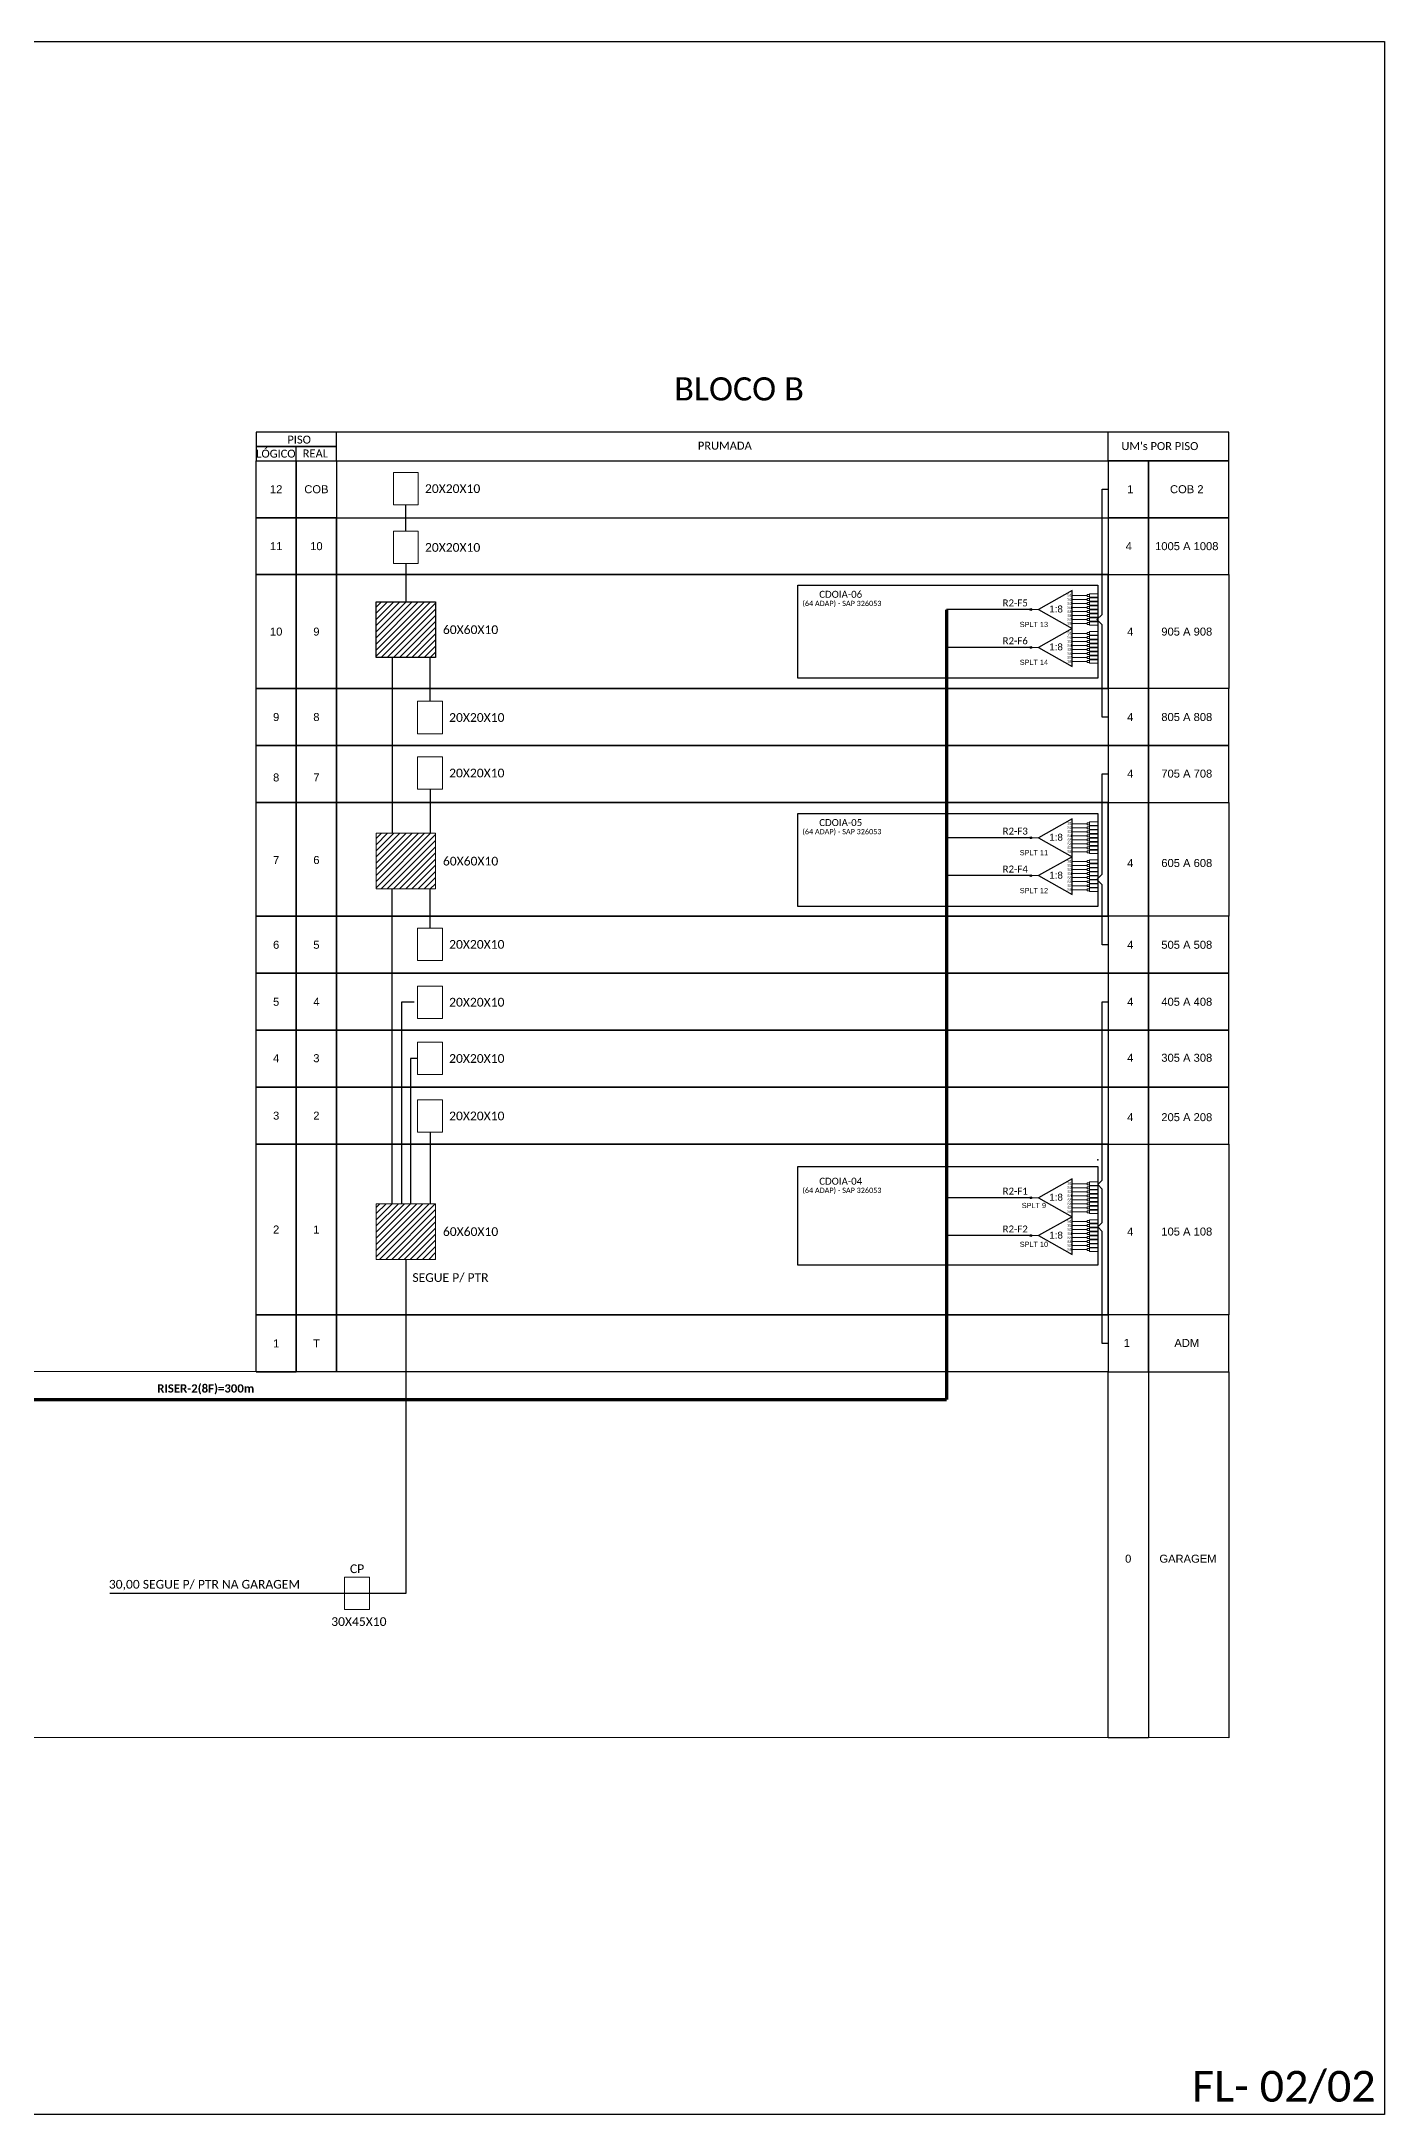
# Model space of a CAD drawing. Header units: millimetres. Extents: x 925 to 2778, y -55 to 541.
# Drawn here: x 2391 to 2778, y -55 to 541 of the extents above; entities that cross this region are included whole.
import ezdxf
from ezdxf.enums import TextEntityAlignment as Align

# ---------------------------------------------------------------- set-up
doc = ezdxf.new("R2010")
doc.units = ezdxf.units.MM
doc.header["$LTSCALE"] = 3
doc.header["$MEASUREMENT"] = 0
doc.styles.add('ARIAL', font='arial.ttf')
doc.styles.add('WMF-Calibri0', font='CALIBRI.TTF')
doc.styles.add('WMF-Calibri1', font='CALIBRIB.TTF')
pattern_1 = [(45, (1356.2998, -18.392), (-0.8838835, 0.8838835), [])]

msp = doc.modelspace()

# ---------------------------------------------------------------- hatches: boundary and pattern name
h = msp.add_hatch()
h.set_pattern_fill('ANSI31', color=0, scale=10, style=0)
h.set_pattern_definition([(45, (1356.2998, 48.144), (-0.8838835, 0.8838835), [])])
h.paths.add_polyline_path([(2504.78, 380.26), (2487.7, 380.26), (2487.7, 364.25), (2504.78, 364.25)])
h = msp.add_hatch(color=0)
h.dxf.hatch_style = 1
edge = h.paths.add_edge_path()
edge.add_arc((2675.93, 378.06), 0.256, 0, 360)
h = msp.add_hatch(color=0)
h.dxf.hatch_style = 1
edge = h.paths.add_edge_path()
edge.add_arc((2675.93, 367.16), 0.256, 0, 360)
h = msp.add_hatch()
h.set_pattern_fill('ANSI31', color=0, scale=10, style=0)
h.set_pattern_definition(pattern_1)
h.paths.add_polyline_path([(2487.7, 313.73), (2487.7, 297.72), (2504.78, 297.72), (2504.78, 313.73)])
h = msp.add_hatch(color=0)
h.dxf.hatch_style = 1
edge = h.paths.add_edge_path()
edge.add_arc((2675.93, 312.44), 0.256, 0, 360)
h = msp.add_hatch(color=0)
h.dxf.hatch_style = 1
edge = h.paths.add_edge_path()
edge.add_arc((2675.93, 301.54), 0.256, 0, 360)
h = msp.add_hatch(color=0)
h.dxf.hatch_style = 1
edge = h.paths.add_edge_path()
edge.add_arc((2675.93, 208.95), 0.256, 0, 360)
h = msp.add_hatch()
h.set_pattern_fill('ANSI31', color=0, scale=10, style=0)
h.set_pattern_definition(pattern_1)
h.paths.add_polyline_path([(2487.7, 207.22), (2487.7, 191.21), (2504.78, 191.21), (2504.78, 207.22)])
h = msp.add_hatch(color=0)
h.dxf.hatch_style = 1
edge = h.paths.add_edge_path()
edge.add_arc((2675.93, 198.06), 0.256, 0, 360)

# ---------------------------------------------------------------- linework, layer by layer
at = {"color": 0}
msp.add_line((2453.15, 158.88), (2464.72, 158.88), dxfattribs=at)
msp.add_lwpolyline([(1936.67, 541.37), (2777.67, 541.37), (2777.67, -54.63), (1936.67, -54.63), (1936.67, 541.37)])
for points in [[(2453.15, 424.94), (2476.29, 424.94), (2476.29, 429.05), (2453.15, 429.05)], [(2453.15, 420.83), (2476.29, 420.83), (2476.29, 424.94), (2453.15, 424.94)], [(2453.15, 420.83), (2464.72, 420.83), (2464.72, 404.46), (2453.15, 404.46)], [(2464.72, 420.83), (2476.29, 420.83), (2476.29, 404.46), (2464.72, 404.46)], [(2709.76, 420.83), (2698.19, 420.83), (2698.19, 404.46), (2709.76, 404.46)], [(2732.9, 420.83), (2709.76, 420.83), (2709.76, 404.46), (2732.9, 404.46)], [(2453.15, 404.46), (2464.72, 404.46), (2464.72, 388.08), (2453.15, 388.08)], [(2464.72, 404.46), (2476.29, 404.46), (2476.29, 388.08), (2464.72, 388.08)], [(2476.29, 404.46), (2698.19, 404.46), (2698.19, 388.08), (2476.29, 388.08)], [(2709.76, 404.46), (2698.19, 404.46), (2698.19, 388.08), (2709.76, 388.08)], [(2732.9, 404.46), (2709.76, 404.46), (2709.76, 388.08), (2732.9, 388.08)], [(2453.15, 388.08), (2464.72, 388.08), (2464.72, 355.34), (2453.15, 355.34)], [(2464.72, 388.08), (2476.29, 388.08), (2476.29, 355.34), (2464.72, 355.34)], [(2476.29, 388.08), (2698.19, 388.08), (2698.19, 355.34), (2476.29, 355.34)], [(2698.19, 388.08), (2709.76, 388.08), (2709.76, 355.34), (2698.19, 355.34)], [(2709.76, 388.08), (2732.9, 388.08), (2732.9, 355.34), (2709.76, 355.34)], [(2608.92, 385.03), (2695.24, 385.03), (2695.24, 358.28), (2608.92, 358.28)], [(2487.7, 380.26), (2504.78, 380.26), (2504.78, 364.25), (2487.7, 364.25)], [(2453.15, 355.34), (2464.72, 355.34), (2464.72, 338.97), (2453.15, 338.97)], [(2464.72, 355.34), (2476.29, 355.34), (2476.29, 338.97), (2464.72, 338.97)], [(2476.29, 355.34), (2698.19, 355.34), (2698.19, 338.97), (2476.29, 338.97)], [(2709.76, 355.34), (2698.19, 355.34), (2698.19, 338.97), (2709.76, 338.97)], [(2732.9, 355.34), (2709.76, 355.34), (2709.76, 338.97), (2732.9, 338.97)], [(2453.15, 338.97), (2464.72, 338.97), (2464.72, 322.6), (2453.15, 322.6)], [(2464.72, 338.97), (2476.29, 338.97), (2476.29, 322.6), (2464.72, 322.6)], [(2476.29, 338.97), (2698.19, 338.97), (2698.19, 322.6), (2476.29, 322.6)], [(2709.76, 338.97), (2698.19, 338.97), (2698.19, 322.6), (2709.76, 322.6)], [(2732.9, 338.97), (2709.76, 338.97), (2709.76, 322.6), (2732.9, 322.6)], [(2453.15, 322.6), (2464.72, 322.6), (2464.72, 289.85), (2453.15, 289.85)], [(2464.72, 322.6), (2476.29, 322.6), (2476.29, 289.85), (2464.72, 289.85)], [(2476.29, 322.6), (2698.19, 322.6), (2698.19, 289.85), (2476.29, 289.85)], [(2698.19, 322.6), (2709.76, 322.6), (2709.76, 289.85), (2698.19, 289.85)], [(2709.76, 322.6), (2732.9, 322.6), (2732.9, 289.85), (2709.76, 289.85)], [(2608.92, 319.42), (2695.24, 319.42), (2695.24, 292.67), (2608.92, 292.67)], [(2453.15, 289.85), (2464.72, 289.85), (2464.72, 273.48), (2453.15, 273.48)], [(2464.72, 289.85), (2476.29, 289.85), (2476.29, 273.48), (2464.72, 273.48)], [(2476.29, 289.85), (2698.19, 289.85), (2698.19, 273.48), (2476.29, 273.48)], [(2709.76, 289.85), (2698.19, 289.85), (2698.19, 273.48), (2709.76, 273.48)], [(2732.9, 289.85), (2709.76, 289.85), (2709.76, 273.48), (2732.9, 273.48)], [(2453.15, 273.48), (2464.72, 273.48), (2464.72, 257.11), (2453.15, 257.11)], [(2464.72, 273.48), (2476.29, 273.48), (2476.29, 257.11), (2464.72, 257.11)], [(2476.29, 273.48), (2698.19, 273.48), (2698.19, 257.11), (2476.29, 257.11)], [(2709.76, 273.48), (2698.19, 273.48), (2698.19, 257.11), (2709.76, 257.11)], [(2732.9, 273.48), (2709.76, 273.48), (2709.76, 257.11), (2732.9, 257.11)], [(2453.15, 257.11), (2464.72, 257.11), (2464.72, 240.74), (2453.15, 240.74)], [(2464.72, 257.11), (2476.29, 257.11), (2476.29, 240.74), (2464.72, 240.74)], [(2476.29, 257.11), (2698.19, 257.11), (2698.19, 240.74), (2476.29, 240.74)], [(2709.76, 257.11), (2698.19, 257.11), (2698.19, 240.74), (2709.76, 240.74)], [(2732.9, 257.11), (2709.76, 257.11), (2709.76, 240.74), (2732.9, 240.74)], [(2453.15, 240.74), (2464.72, 240.74), (2464.72, 224.36), (2453.15, 224.36)], [(2464.72, 240.74), (2476.29, 240.74), (2476.29, 224.36), (2464.72, 224.36)], [(2476.29, 240.74), (2698.19, 240.74), (2698.19, 224.36), (2476.29, 224.36)], [(2709.76, 240.74), (2698.19, 240.74), (2698.19, 224.36), (2709.76, 224.36)], [(2732.9, 240.74), (2709.76, 240.74), (2709.76, 224.36), (2732.9, 224.36)], [(2453.15, 224.36), (2464.72, 224.36), (2464.72, 175.25), (2453.15, 175.25)], [(2464.72, 224.36), (2476.29, 224.36), (2476.29, 175.25), (2464.72, 175.25)], [(2698.19, 224.36), (2709.76, 224.36), (2709.76, 175.25), (2698.19, 175.25)], [(2709.76, 224.36), (2732.9, 224.36), (2732.9, 175.25), (2709.76, 175.25)], [(2608.92, 217.94), (2695.24, 217.94), (2695.24, 189.55), (2608.92, 189.55)], [(2453.15, 175.25), (2464.72, 175.25), (2464.72, 158.88), (2453.15, 158.88)], [(2464.72, 175.25), (2476.29, 175.25), (2476.29, 158.88), (2464.72, 158.88)], [(2476.29, 175.25), (2698.19, 175.25), (2698.19, 158.88), (2476.29, 158.88)], [(2709.76, 175.25), (2698.19, 175.25), (2698.19, 158.88), (2709.76, 158.88)], [(2732.9, 175.25), (2709.76, 175.25), (2709.76, 158.88), (2732.9, 158.88)], [(2698.19, 158.88), (2709.76, 158.88), (2709.76, 53.63), (2698.19, 53.63)]]:
    msp.add_lwpolyline(points, close=True, dxfattribs=at)
for points in [[(2453.15, 420.83), (2732.9, 420.83), (2732.9, 429.05), (2453.15, 429.05), (2453.15, 429.05), (2453.15, 420.83)], [(2464.72, 420.83), (2464.72, 424.94)], [(2698.19, 420.83), (2698.19, 429.05)], [(2698.19, 347.15), (2696.5, 347.15), (2696.51, 373.63), (2694.94, 375.14), (2696.51, 376.65), (2696.51, 412.64), (2698.19, 412.64)], [(2496.24, 400.57), (2496.24, 408.16)], [(2496.24, 391.26), (2496.24, 380.26)], [(2687.82, 383.51), (2678.16, 378.06), (2687.82, 372.61), (2687.82, 383.51)], [(2675.93, 378.06), (2651.74, 378.06)], [(2687.82, 372.61), (2678.16, 367.16), (2687.82, 361.71), (2687.82, 372.61)], [(2492.26, 364.25), (2492.26, 313.73)], [(2503.19, 351.66), (2503.19, 364.25)], [(2675.93, 367.16), (2651.74, 367.16)], [(2698.19, 281.67), (2696.5, 281.67), (2696.51, 298.92), (2694.94, 300.43), (2696.51, 301.94), (2696.51, 330.78), (2698.19, 330.78)], [(2503.19, 326.4), (2503.19, 313.73)], [(2687.82, 317.89), (2678.16, 312.44), (2687.82, 306.99), (2687.82, 317.89)], [(2675.93, 312.44), (2651.74, 312.44)], [(2687.82, 306.99), (2678.16, 301.54), (2687.82, 296.1), (2687.82, 306.99)], [(2675.93, 301.54), (2651.74, 301.54)], [(2492.33, 207.22), (2492.33, 297.72)], [(2503.19, 286.44), (2503.19, 297.72)], [(2498.61, 265.16), (2494.99, 265.16), (2494.99, 207.22)], [(2696.51, 213.98), (2696.51, 216.99), (2696.51, 216.99), (2696.51, 265.29), (2698.19, 265.29)], [(2499.61, 248.98), (2497.61, 248.98), (2497.61, 207.22)], [(2503.19, 227.81), (2503.19, 207.22)], [(2476.29, 175.25), (2476.29, 175.25), (2476.29, 224.36), (2698.19, 224.36), (2698.19, 175.25), (2476.29, 175.25)], [(2675.93, 208.95), (2651.74, 208.95)], [(2687.82, 214.4), (2678.16, 208.95), (2687.82, 203.5), (2687.82, 214.4)], [(2696.51, 211.45), (2695.19, 212.71), (2696.51, 213.98)], [(2696.51, 201.8), (2696.51, 211.45)], [(2687.82, 203.5), (2678.16, 198.06), (2687.82, 192.61), (2687.82, 203.5)], [(2675.93, 198.06), (2651.74, 198.06)], [(2696.51, 199.27), (2695.19, 200.54), (2696.51, 201.8)], [(2698.19, 167.06), (2696.5, 167.06), (2696.51, 199.27)], [(2496.24, 191.21), (2496.24, 180.18), (2496.24, 180.18)], [(2496.24, 180.18), (2496.24, 95.19)], [(2029.75, 53.89), (2029.75, 53.89), (2029.75, 159.14), (2732.9, 158.88), (2732.9, 53.63), (2029.75, 53.89)], [(2496.24, 95.19), (2411.12, 95.19)]]:
    msp.add_lwpolyline(points, dxfattribs=at)
at = {"color": 0, "lineweight": 0}
for points in [[(2492.66, 417.47), (2499.82, 417.47), (2499.82, 408.16), (2492.66, 408.16)], [(2492.66, 400.57), (2499.82, 400.57), (2499.82, 391.26), (2492.66, 391.26)], [(2692.2, 382.38), (2692.78, 382.38), (2692.78, 381.81), (2692.2, 381.81)], [(2692.2, 381.23), (2692.78, 381.23), (2692.78, 380.65), (2692.2, 380.65)], [(2692.2, 380.07), (2692.78, 380.07), (2692.78, 379.5), (2692.2, 379.5)], [(2692.2, 378.92), (2692.78, 378.92), (2692.78, 378.35), (2692.2, 378.35)], [(2692.2, 377.77), (2692.78, 377.77), (2692.78, 377.19), (2692.2, 377.19)], [(2692.2, 376.61), (2692.78, 376.61), (2692.78, 376.04), (2692.2, 376.04)], [(2692.2, 375.46), (2692.78, 375.46), (2692.78, 374.89), (2692.2, 374.89)], [(2692.2, 374.31), (2692.78, 374.31), (2692.78, 373.74), (2692.2, 373.74)], [(2692.2, 371.48), (2692.78, 371.48), (2692.78, 370.91), (2692.2, 370.91)], [(2692.2, 370.33), (2692.78, 370.33), (2692.78, 369.76), (2692.2, 369.76)], [(2692.2, 369.18), (2692.78, 369.18), (2692.78, 368.6), (2692.2, 368.6)], [(2692.2, 368.02), (2692.78, 368.02), (2692.78, 367.45), (2692.2, 367.45)], [(2692.2, 366.87), (2692.78, 366.87), (2692.78, 366.3), (2692.2, 366.3)], [(2692.2, 365.72), (2692.78, 365.72), (2692.78, 365.14), (2692.2, 365.14)], [(2692.2, 364.56), (2692.78, 364.56), (2692.78, 363.99), (2692.2, 363.99)], [(2692.2, 363.41), (2692.78, 363.41), (2692.78, 362.84), (2692.2, 362.84)], [(2499.61, 351.66), (2506.77, 351.66), (2506.77, 342.35), (2499.61, 342.35)], [(2499.61, 335.71), (2506.77, 335.71), (2506.77, 326.4), (2499.61, 326.4)], [(2692.2, 316.76), (2692.78, 316.76), (2692.78, 316.19), (2692.2, 316.19)], [(2487.7, 313.73), (2504.78, 313.73), (2504.78, 297.72), (2487.7, 297.72)], [(2692.2, 315.61), (2692.78, 315.61), (2692.78, 315.04), (2692.2, 315.04)], [(2692.2, 314.46), (2692.78, 314.46), (2692.78, 313.89), (2692.2, 313.89)], [(2692.2, 313.31), (2692.78, 313.31), (2692.78, 312.73), (2692.2, 312.73)], [(2692.2, 312.15), (2692.78, 312.15), (2692.78, 311.58), (2692.2, 311.58)], [(2692.2, 311), (2692.78, 311), (2692.78, 310.43), (2692.2, 310.43)], [(2692.2, 309.85), (2692.78, 309.85), (2692.78, 309.27), (2692.2, 309.27)], [(2692.2, 308.69), (2692.78, 308.69), (2692.78, 308.12), (2692.2, 308.12)], [(2692.2, 305.87), (2692.78, 305.87), (2692.78, 305.29), (2692.2, 305.29)], [(2692.2, 304.71), (2692.78, 304.71), (2692.78, 304.14), (2692.2, 304.14)], [(2692.2, 303.56), (2692.78, 303.56), (2692.78, 302.99), (2692.2, 302.99)], [(2692.2, 302.41), (2692.78, 302.41), (2692.78, 301.84), (2692.2, 301.84)], [(2692.2, 301.26), (2692.78, 301.26), (2692.78, 300.68), (2692.2, 300.68)], [(2692.2, 300.1), (2692.78, 300.1), (2692.78, 299.53), (2692.2, 299.53)], [(2692.2, 298.95), (2692.78, 298.95), (2692.78, 298.38), (2692.2, 298.38)], [(2692.2, 297.8), (2692.78, 297.8), (2692.78, 297.22), (2692.2, 297.22)], [(2499.61, 286.44), (2506.77, 286.44), (2506.77, 277.13), (2499.61, 277.13)], [(2499.61, 269.81), (2506.77, 269.81), (2506.77, 260.5), (2499.61, 260.5)], [(2499.61, 253.64), (2506.77, 253.64), (2506.77, 244.33), (2499.61, 244.33)], [(2499.61, 237.11), (2506.77, 237.11), (2506.77, 227.81), (2499.61, 227.81)], [(2692.2, 213.27), (2692.78, 213.27), (2692.78, 212.7), (2692.2, 212.7)], [(2692.2, 212.12), (2692.78, 212.12), (2692.78, 211.55), (2692.2, 211.55)], [(2692.2, 210.97), (2692.78, 210.97), (2692.78, 210.4), (2692.2, 210.4)], [(2692.2, 209.82), (2692.78, 209.82), (2692.78, 209.24), (2692.2, 209.24)], [(2692.2, 208.66), (2692.78, 208.66), (2692.78, 208.09), (2692.2, 208.09)], [(2487.7, 207.22), (2504.78, 207.22), (2504.78, 191.21), (2487.7, 191.21)], [(2692.2, 207.51), (2692.78, 207.51), (2692.78, 206.94), (2692.2, 206.94)], [(2692.2, 206.36), (2692.78, 206.36), (2692.78, 205.78), (2692.2, 205.78)], [(2692.2, 205.2), (2692.78, 205.2), (2692.78, 204.63), (2692.2, 204.63)], [(2692.2, 202.38), (2692.78, 202.38), (2692.78, 201.81), (2692.2, 201.81)], [(2692.2, 201.22), (2692.78, 201.22), (2692.78, 200.65), (2692.2, 200.65)], [(2692.2, 200.07), (2692.78, 200.07), (2692.78, 199.5), (2692.2, 199.5)], [(2692.2, 198.92), (2692.78, 198.92), (2692.78, 198.35), (2692.2, 198.35)], [(2692.2, 197.77), (2692.78, 197.77), (2692.78, 197.19), (2692.2, 197.19)], [(2692.2, 196.61), (2692.78, 196.61), (2692.78, 196.04), (2692.2, 196.04)], [(2692.2, 195.46), (2692.78, 195.46), (2692.78, 194.89), (2692.2, 194.89)], [(2692.2, 194.31), (2692.78, 194.31), (2692.78, 193.73), (2692.2, 193.73)], [(2478.62, 99.84), (2485.77, 99.84), (2485.77, 90.53), (2478.62, 90.53)]]:
    msp.add_lwpolyline(points, close=True, dxfattribs=at)
for points in [[(2692.2, 382.09), (2687.82, 382.09)], [(2692.78, 382.59), (2692.78, 381.6)], [(2692.78, 382.59), (2695.19, 382.59)], [(2692.78, 381.6), (2695.19, 381.6)], [(2678.16, 378.06), (2675.93, 378.06)], [(2687.82, 380.94), (2692.2, 380.94)], [(2687.82, 379.79), (2692.2, 379.79)], [(2687.82, 378.63), (2692.2, 378.63)], [(2687.82, 377.48), (2692.2, 377.48)], [(2687.82, 376.33), (2692.2, 376.33)], [(2692.78, 381.43), (2692.78, 380.45)], [(2692.78, 381.43), (2695.19, 381.43)], [(2692.78, 380.45), (2695.19, 380.45)], [(2692.78, 380.28), (2692.78, 379.29)], [(2692.78, 380.28), (2695.19, 380.28)], [(2692.78, 379.29), (2695.19, 379.29)], [(2692.78, 379.13), (2692.78, 378.14)], [(2692.78, 379.13), (2695.19, 379.13)], [(2692.78, 378.14), (2695.19, 378.14)], [(2692.78, 377.97), (2692.78, 376.99)], [(2692.78, 377.97), (2695.19, 377.97)], [(2692.78, 376.99), (2695.19, 376.99)], [(2692.78, 376.82), (2692.78, 375.83)], [(2692.78, 376.82), (2695.19, 376.82)], [(2692.78, 375.83), (2695.19, 375.83)], [(2692.78, 375.67), (2692.78, 374.68)], [(2692.78, 375.67), (2695.19, 375.67)], [(2687.82, 375.17), (2692.2, 375.17)], [(2687.82, 374.02), (2692.2, 374.02)], [(2692.2, 371.2), (2687.82, 371.2)], [(2687.82, 370.04), (2692.2, 370.04)], [(2692.78, 374.68), (2695.19, 374.68)], [(2692.78, 374.52), (2692.78, 373.53)], [(2692.78, 374.52), (2695.19, 374.52)], [(2692.78, 373.53), (2695.19, 373.53)], [(2692.78, 371.69), (2692.78, 370.7)], [(2692.78, 371.69), (2695.19, 371.69)], [(2692.78, 370.7), (2695.19, 370.7)], [(2692.78, 370.54), (2692.78, 369.55)], [(2692.78, 370.54), (2695.19, 370.54)], [(2692.78, 369.55), (2695.19, 369.55)], [(2678.16, 367.16), (2675.93, 367.16)], [(2687.82, 368.89), (2692.2, 368.89)], [(2687.82, 367.74), (2692.2, 367.74)], [(2687.82, 366.58), (2692.2, 366.58)], [(2687.82, 365.43), (2692.2, 365.43)], [(2687.82, 364.28), (2692.2, 364.28)], [(2692.78, 369.38), (2692.78, 368.4)], [(2692.78, 369.38), (2695.19, 369.38)], [(2692.78, 368.4), (2695.19, 368.4)], [(2692.78, 368.23), (2692.78, 367.24)], [(2692.78, 368.23), (2695.19, 368.23)], [(2692.78, 367.24), (2695.19, 367.24)], [(2692.78, 367.08), (2692.78, 366.09)], [(2692.78, 367.08), (2695.19, 367.08)], [(2692.78, 366.09), (2695.19, 366.09)], [(2692.78, 365.92), (2692.78, 364.94)], [(2692.78, 365.92), (2695.19, 365.92)], [(2692.78, 364.94), (2695.19, 364.94)], [(2692.78, 364.77), (2692.78, 363.78)], [(2692.78, 364.77), (2695.19, 364.77)], [(2692.78, 363.78), (2695.19, 363.78)], [(2692.78, 363.62), (2692.78, 362.63)], [(2692.78, 363.62), (2695.19, 363.62)], [(2687.82, 363.12), (2692.2, 363.12)], [(2692.78, 362.63), (2695.19, 362.63)], [(2692.2, 316.48), (2687.82, 316.48)], [(2692.78, 316.97), (2692.78, 315.98)], [(2692.78, 316.97), (2695.19, 316.97)], [(2692.78, 315.98), (2695.19, 315.98)], [(2678.16, 312.44), (2675.93, 312.44)], [(2687.82, 315.32), (2692.2, 315.32)], [(2687.82, 314.17), (2692.2, 314.17)], [(2687.82, 313.02), (2692.2, 313.02)], [(2687.82, 311.87), (2692.2, 311.87)], [(2687.82, 310.71), (2692.2, 310.71)], [(2692.78, 315.82), (2692.78, 314.83)], [(2692.78, 315.82), (2695.19, 315.82)], [(2692.78, 314.83), (2695.19, 314.83)], [(2692.78, 314.67), (2692.78, 313.68)], [(2692.78, 314.67), (2695.19, 314.67)], [(2692.78, 313.68), (2695.19, 313.68)], [(2692.78, 313.51), (2692.78, 312.53)], [(2692.78, 313.51), (2695.19, 313.51)], [(2692.78, 312.53), (2695.19, 312.53)], [(2692.78, 312.36), (2692.78, 311.37)], [(2692.78, 312.36), (2695.19, 312.36)], [(2692.78, 311.37), (2695.19, 311.37)], [(2692.78, 311.21), (2692.78, 310.22)], [(2692.78, 311.21), (2695.19, 311.21)], [(2692.78, 310.22), (2695.19, 310.22)], [(2692.78, 310.05), (2692.78, 309.07)], [(2692.78, 310.05), (2695.19, 310.05)], [(2687.82, 309.56), (2692.2, 309.56)], [(2687.82, 308.41), (2692.2, 308.41)], [(2692.2, 305.58), (2687.82, 305.58)], [(2687.82, 304.43), (2692.2, 304.43)], [(2692.78, 309.07), (2695.19, 309.07)], [(2692.78, 308.9), (2692.78, 307.91)], [(2692.78, 308.9), (2695.19, 308.9)], [(2692.78, 307.91), (2695.19, 307.91)], [(2692.78, 306.07), (2692.78, 305.09)], [(2692.78, 306.07), (2695.19, 306.07)], [(2692.78, 305.09), (2695.19, 305.09)], [(2692.78, 304.92), (2692.78, 303.93)], [(2692.78, 304.92), (2695.19, 304.92)], [(2678.16, 301.54), (2675.93, 301.54)], [(2687.82, 303.27), (2692.2, 303.27)], [(2687.82, 302.12), (2692.2, 302.12)], [(2687.82, 300.97), (2692.2, 300.97)], [(2687.82, 299.82), (2692.2, 299.82)], [(2687.82, 298.66), (2692.2, 298.66)], [(2692.78, 303.93), (2695.19, 303.93)], [(2692.78, 303.77), (2692.78, 302.78)], [(2692.78, 303.77), (2695.19, 303.77)], [(2692.78, 302.78), (2695.19, 302.78)], [(2692.78, 302.62), (2692.78, 301.63)], [(2692.78, 302.62), (2695.19, 302.62)], [(2692.78, 301.63), (2695.19, 301.63)], [(2692.78, 301.46), (2692.78, 300.48)], [(2692.78, 301.46), (2695.19, 301.46)], [(2692.78, 300.48), (2695.19, 300.48)], [(2692.78, 300.31), (2692.78, 299.32)], [(2692.78, 300.31), (2695.19, 300.31)], [(2692.78, 299.32), (2695.19, 299.32)], [(2692.78, 299.16), (2692.78, 298.17)], [(2692.78, 299.16), (2695.19, 299.16)], [(2692.78, 298.17), (2695.19, 298.17)], [(2692.78, 298), (2692.78, 297.02)], [(2692.78, 298), (2695.19, 298)], [(2687.82, 297.51), (2692.2, 297.51)], [(2692.78, 297.02), (2695.19, 297.02)], [(2678.16, 208.95), (2675.93, 208.95)], [(2692.2, 212.99), (2687.82, 212.99)], [(2687.82, 211.84), (2692.2, 211.84)], [(2687.82, 210.68), (2692.2, 210.68)], [(2687.82, 209.53), (2692.2, 209.53)], [(2692.78, 213.48), (2692.78, 212.5)], [(2692.78, 213.48), (2695.19, 213.48)], [(2692.78, 212.5), (2695.19, 212.5)], [(2692.78, 212.33), (2692.78, 211.34)], [(2692.78, 212.33), (2695.19, 212.33)], [(2692.78, 211.34), (2695.19, 211.34)], [(2692.78, 211.18), (2692.78, 210.19)], [(2692.78, 211.18), (2695.19, 211.18)], [(2692.78, 210.19), (2695.19, 210.19)], [(2692.78, 210.02), (2692.78, 209.04)], [(2692.78, 210.02), (2695.19, 210.02)], [(2692.78, 209.04), (2695.19, 209.04)], [(2692.78, 208.87), (2692.78, 207.88)], [(2692.78, 208.87), (2695.19, 208.87)], [(2687.82, 208.38), (2692.2, 208.38)], [(2687.82, 207.22), (2692.2, 207.22)], [(2687.82, 206.07), (2692.2, 206.07)], [(2687.82, 204.92), (2692.2, 204.92)], [(2692.78, 207.88), (2695.19, 207.88)], [(2692.78, 207.72), (2692.78, 206.73)], [(2692.78, 207.72), (2695.19, 207.72)], [(2692.78, 206.73), (2695.19, 206.73)], [(2692.78, 206.56), (2692.78, 205.58)], [(2692.78, 206.56), (2695.19, 206.56)], [(2692.78, 205.58), (2695.19, 205.58)], [(2692.78, 205.41), (2692.78, 204.42)], [(2692.78, 205.41), (2695.19, 205.41)], [(2692.78, 204.42), (2695.19, 204.42)], [(2678.16, 198.06), (2675.93, 198.06)], [(2692.2, 202.09), (2687.82, 202.09)], [(2687.82, 200.94), (2692.2, 200.94)], [(2687.82, 199.79), (2692.2, 199.79)], [(2687.82, 198.63), (2692.2, 198.63)], [(2687.82, 197.48), (2692.2, 197.48)], [(2692.78, 202.58), (2692.78, 201.6)], [(2692.78, 202.58), (2695.19, 202.58)], [(2692.78, 201.6), (2695.19, 201.6)], [(2692.78, 201.43), (2692.78, 200.45)], [(2692.78, 201.43), (2695.19, 201.43)], [(2692.78, 200.45), (2695.19, 200.45)], [(2692.78, 200.28), (2692.78, 199.29)], [(2692.78, 200.28), (2695.19, 200.28)], [(2692.78, 199.29), (2695.19, 199.29)], [(2692.78, 199.13), (2692.78, 198.14)], [(2692.78, 199.13), (2695.19, 199.13)], [(2692.78, 198.14), (2695.19, 198.14)], [(2692.78, 197.97), (2692.78, 196.99)], [(2692.78, 197.97), (2695.19, 197.97)], [(2692.78, 196.99), (2695.19, 196.99)], [(2692.78, 196.82), (2692.78, 195.83)], [(2692.78, 196.82), (2695.19, 196.82)], [(2687.82, 196.33), (2692.2, 196.33)], [(2687.82, 195.17), (2692.2, 195.17)], [(2687.82, 194.02), (2692.2, 194.02)], [(2692.78, 195.83), (2695.19, 195.83)], [(2692.78, 195.67), (2692.78, 194.68)], [(2692.78, 195.67), (2695.19, 195.67)], [(2692.78, 194.68), (2695.19, 194.68)], [(2692.78, 194.51), (2692.78, 193.53)], [(2692.78, 194.51), (2695.19, 194.51)], [(2692.78, 193.53), (2695.19, 193.53)]]:
    msp.add_lwpolyline(points, dxfattribs=at)
at = {"color": 0, "const_width": 0.96}
for points in [[(2651.74, 378.06), (2651.74, 150.88)], [(2371.51, 150.88), (2651.74, 150.88)]]:
    msp.add_lwpolyline(points, dxfattribs=at)
at = {"color": 0}
for centre in [(2675.93, 378.06), (2675.93, 367.16), (2675.93, 312.44), (2675.93, 301.54), (2675.93, 208.95), (2675.93, 198.06)]:
    msp.add_circle(centre, 0.256, dxfattribs=at)
for p in [(2695.19, 219.87), (2695.19, 208.97)]:
    msp.add_point(p, dxfattribs=at)

# ---------------------------------------------------------------- texts
for s, height, style, p in [('BLOCO B', 6.658, 'WMF-Calibri0', (2573.42, 438.16)), ('  LÓGICO', 2.3, 'WMF-Calibri0', (2451.57, 421.72)), ('     PISO', 2.3, 'WMF-Calibri0', (2458.11, 425.75)), ('    REAL', 2.3, 'WMF-Calibri0', (2463.33, 421.77)), ('PRUMADA', 2.3, 'WMF-Calibri0', (2580.2, 424.01)), ("UM's POR PISO", 2.3, 'WMF-Calibri0', (2702, 423.89)), ('CDOIA-06', 2, 'WMF-Calibri0', (2615.11, 381.43)), ('S1', 0.75, 'ARIAL', (2686.46, 381.82)), ('R2-F5', 2, 'WMF-Calibri0', (2667.85, 378.96)), ('1:8', 2, 'ARIAL', (2681.28, 377.21)), ('S2', 0.75, 'ARIAL', (2686.46, 380.64)), ('S3', 0.75, 'ARIAL', (2686.46, 379.43)), ('S4', 0.75, 'ARIAL', (2686.46, 378.25)), ('S5', 0.75, 'ARIAL', (2686.46, 377.04)), ('S6', 0.75, 'ARIAL', (2686.46, 375.92)), ('S7', 0.75, 'ARIAL', (2686.46, 374.82)), ('R2-F6', 2, 'WMF-Calibri0', (2667.85, 368.07)), ('S8', 0.75, 'ARIAL', (2686.46, 373.7)), ('S1', 0.75, 'ARIAL', (2686.46, 370.93)), ('S2', 0.75, 'ARIAL', (2686.46, 369.74)), ('1:8', 2, 'ARIAL', (2681.28, 366.31)), ('S3', 0.75, 'ARIAL', (2686.46, 368.53)), ('S4', 0.75, 'ARIAL', (2686.46, 367.35)), ('S5', 0.75, 'ARIAL', (2686.46, 366.14)), ('S6', 0.75, 'ARIAL', (2686.46, 365.02)), ('S7', 0.75, 'ARIAL', (2686.46, 363.92)), ('S8', 0.75, 'ARIAL', (2686.46, 362.8)), ('CDOIA-05', 2, 'WMF-Calibri0', (2615.11, 315.81)), ('S1', 0.75, 'ARIAL', (2686.46, 316.21)), ('R2-F3', 2, 'WMF-Calibri0', (2667.85, 313.35)), ('1:8', 2, 'ARIAL', (2681.28, 311.59)), ('S2', 0.75, 'ARIAL', (2686.46, 315.02)), ('S3', 0.75, 'ARIAL', (2686.46, 313.81)), ('S4', 0.75, 'ARIAL', (2686.46, 312.63)), ('S5', 0.75, 'ARIAL', (2686.46, 311.42)), ('S6', 0.75, 'ARIAL', (2686.46, 310.3)), ('S7', 0.75, 'ARIAL', (2686.46, 309.2)), ('R2-F4', 2, 'WMF-Calibri0', (2667.85, 302.45)), ('S8', 0.75, 'ARIAL', (2686.46, 308.09)), ('S1', 0.75, 'ARIAL', (2686.46, 305.31)), ('S2', 0.75, 'ARIAL', (2686.46, 304.13)), ('1:8', 2, 'ARIAL', (2681.28, 300.69)), ('S3', 0.75, 'ARIAL', (2686.46, 302.91)), ('S4', 0.75, 'ARIAL', (2686.46, 301.74)), ('S5', 0.75, 'ARIAL', (2686.46, 300.52)), ('S6', 0.75, 'ARIAL', (2686.46, 299.4)), ('S7', 0.75, 'ARIAL', (2686.46, 298.31)), ('S8', 0.75, 'ARIAL', (2686.46, 297.19)), ('CDOIA-04', 2, 'WMF-Calibri0', (2615.11, 212.7)), ('R2-F1', 2, 'WMF-Calibri0', (2667.85, 209.86)), ('1:8', 2, 'ARIAL', (2681.28, 208.1)), ('S1', 0.75, 'ARIAL', (2686.46, 212.72)), ('S2', 0.75, 'ARIAL', (2686.46, 211.53)), ('S3', 0.75, 'ARIAL', (2686.46, 210.32)), ('S4', 0.75, 'ARIAL', (2686.46, 209.14)), ('S5', 0.75, 'ARIAL', (2686.46, 207.93)), ('S6', 0.75, 'ARIAL', (2686.46, 206.81)), ('S7', 0.75, 'ARIAL', (2686.46, 205.71)), ('S8', 0.75, 'ARIAL', (2686.46, 204.6)), ('R2-F2', 2, 'WMF-Calibri0', (2667.85, 198.96)), ('1:8', 2, 'ARIAL', (2681.28, 197.2)), ('S1', 0.75, 'ARIAL', (2686.46, 201.82)), ('S2', 0.75, 'ARIAL', (2686.46, 200.64)), ('S3', 0.75, 'ARIAL', (2686.46, 199.42)), ('S4', 0.75, 'ARIAL', (2686.46, 198.25)), ('S5', 0.75, 'ARIAL', (2686.46, 197.04)), ('S6', 0.75, 'ARIAL', (2686.46, 195.92)), ('S7', 0.75, 'ARIAL', (2686.46, 194.82)), ('S8', 0.75, 'ARIAL', (2686.46, 193.7)), ('RISER-2(8F)=300m', 2.3841, 'WMF-Calibri1', (2424.73, 152.93))]:
    msp.add_text(s, height=height, dxfattribs=dict(at, style=style)).set_placement(p)
at = {"color": 0, "style": 'ARIAL'}
for s, p in [('12', (2458.94, 412.64)), ('COB', (2470.51, 412.64)), ('1', (2704.56, 412.64)), ('COB 2', (2720.8, 412.64)), ('11', (2458.94, 396.27)), ('10', (2470.51, 396.27)), ('4 ', (2704.56, 396.27)), ('1005 A 1008', (2720.8, 396.27)), ('10', (2458.94, 371.71)), ('9', (2470.51, 371.71)), ('4', (2704.56, 371.71)), ('905 A 908', (2720.8, 371.71)), ('9', (2458.94, 347.15)), ('8', (2470.51, 347.15)), ('4', (2704.56, 347.15)), ('805 A 808', (2720.8, 347.15)), ('8', (2458.94, 329.77)), ('7', (2470.51, 329.77)), ('4', (2704.56, 330.88)), ('705 A 708', (2720.8, 330.88)), ('7', (2458.94, 306.04)), ('6', (2470.51, 306.04)), ('4', (2704.56, 305.18)), ('605 A 608', (2720.8, 305.18)), ('6', (2458.94, 281.67)), ('5', (2470.51, 281.67)), ('4', (2704.56, 281.67)), ('505 A 508', (2720.8, 281.67)), ('5', (2458.94, 265.29)), ('4', (2470.51, 265.29)), ('4', (2704.56, 265.29)), ('405 A 408', (2720.8, 265.29)), ('4', (2704.56, 249.19)), ('305 A 308', (2720.8, 249.19)), ('4', (2458.94, 249.06)), ('3', (2470.51, 249.06)), ('3', (2458.94, 232.55)), ('2', (2470.51, 232.55)), ('4', (2704.56, 232.11)), ('205 A 208', (2720.8, 232.11)), ('2', (2458.94, 199.81)), ('1', (2470.51, 199.81)), ('4', (2704.56, 199.23)), ('105 A 108', (2720.8, 199.23)), ('1', (2458.94, 167.06)), ('T', (2470.51, 167.06)), ('1', (2703.56, 167.2)), ('ADM', (2720.8, 167.2)), ('0', (2703.96, 105.17)), ('GARAGEM', (2721.14, 105.17))]:
    msp.add_text(s, height=2.3, dxfattribs=at).set_placement(p, align=Align.MIDDLE_CENTER)
at = {"color": 0, "style": 'WMF-Calibri0'}
for s, height, p in [('20X20X10', 2.502, (2501.73, 412.81)), ('20X20X10', 2.502, (2501.73, 395.91)), ('60X60X10', 2.502, (2506.89, 372.26)), ('20X20X10', 2.502, (2508.68, 347.01)), ('20X20X10', 2.502, (2508.68, 331.05)), ('60X60X10', 2.502, (2506.89, 305.72)), ('20X20X10', 2.502, (2508.68, 281.79)), ('20X20X10', 2.502, (2508.68, 265.16)), ('20X20X10', 2.502, (2508.68, 248.98)), ('20X20X10', 2.502, (2508.68, 232.46)), ('60X60X10', 2.502, (2506.89, 199.21)), ('SEGUE P/ PTR', 2.5024, (2498.12, 186)), ('CP', 2.502, (2480.16, 102.28)), ('30,00 SEGUE P/ PTR NA GARAGEM', 2.5024, (2410.82, 97.82)), ('30X45X10', 2.502, (2474.77, 87.09))]:
    msp.add_text(s, height=height, dxfattribs=at).set_placement(p, align=Align.MIDDLE_LEFT)
at = {"color": 0}
for s, style, p in [('(64 ADAP) - SAP 326053', 'WMF-Calibri0', (2621.63, 379.06)), ('SPLT 13', 'ARIAL', (2676.84, 373.01)), ('SPLT 14', 'ARIAL', (2676.84, 362.12)), ('(64 ADAP) - SAP 326053', 'WMF-Calibri0', (2621.63, 313.45)), ('SPLT 11', 'ARIAL', (2676.84, 307.4)), ('SPLT 12', 'ARIAL', (2676.84, 296.5)), ('(64 ADAP) - SAP 326053', 'WMF-Calibri0', (2621.63, 210.33)), ('SPLT 9', 'ARIAL', (2676.84, 205.97)), ('SPLT 10', 'ARIAL', (2676.84, 194.8))]:
    msp.add_text(s, height=1.5, dxfattribs=dict(at, style=style)).set_placement(p, align=Align.CENTER)
at = {"color": 7, "style": 'WMF-Calibri0'}
msp.add_text('FL- 02/02', height=8.856, dxfattribs=at).set_placement((2722.29, -50.94))

doc.saveas('drawing.dxf')
